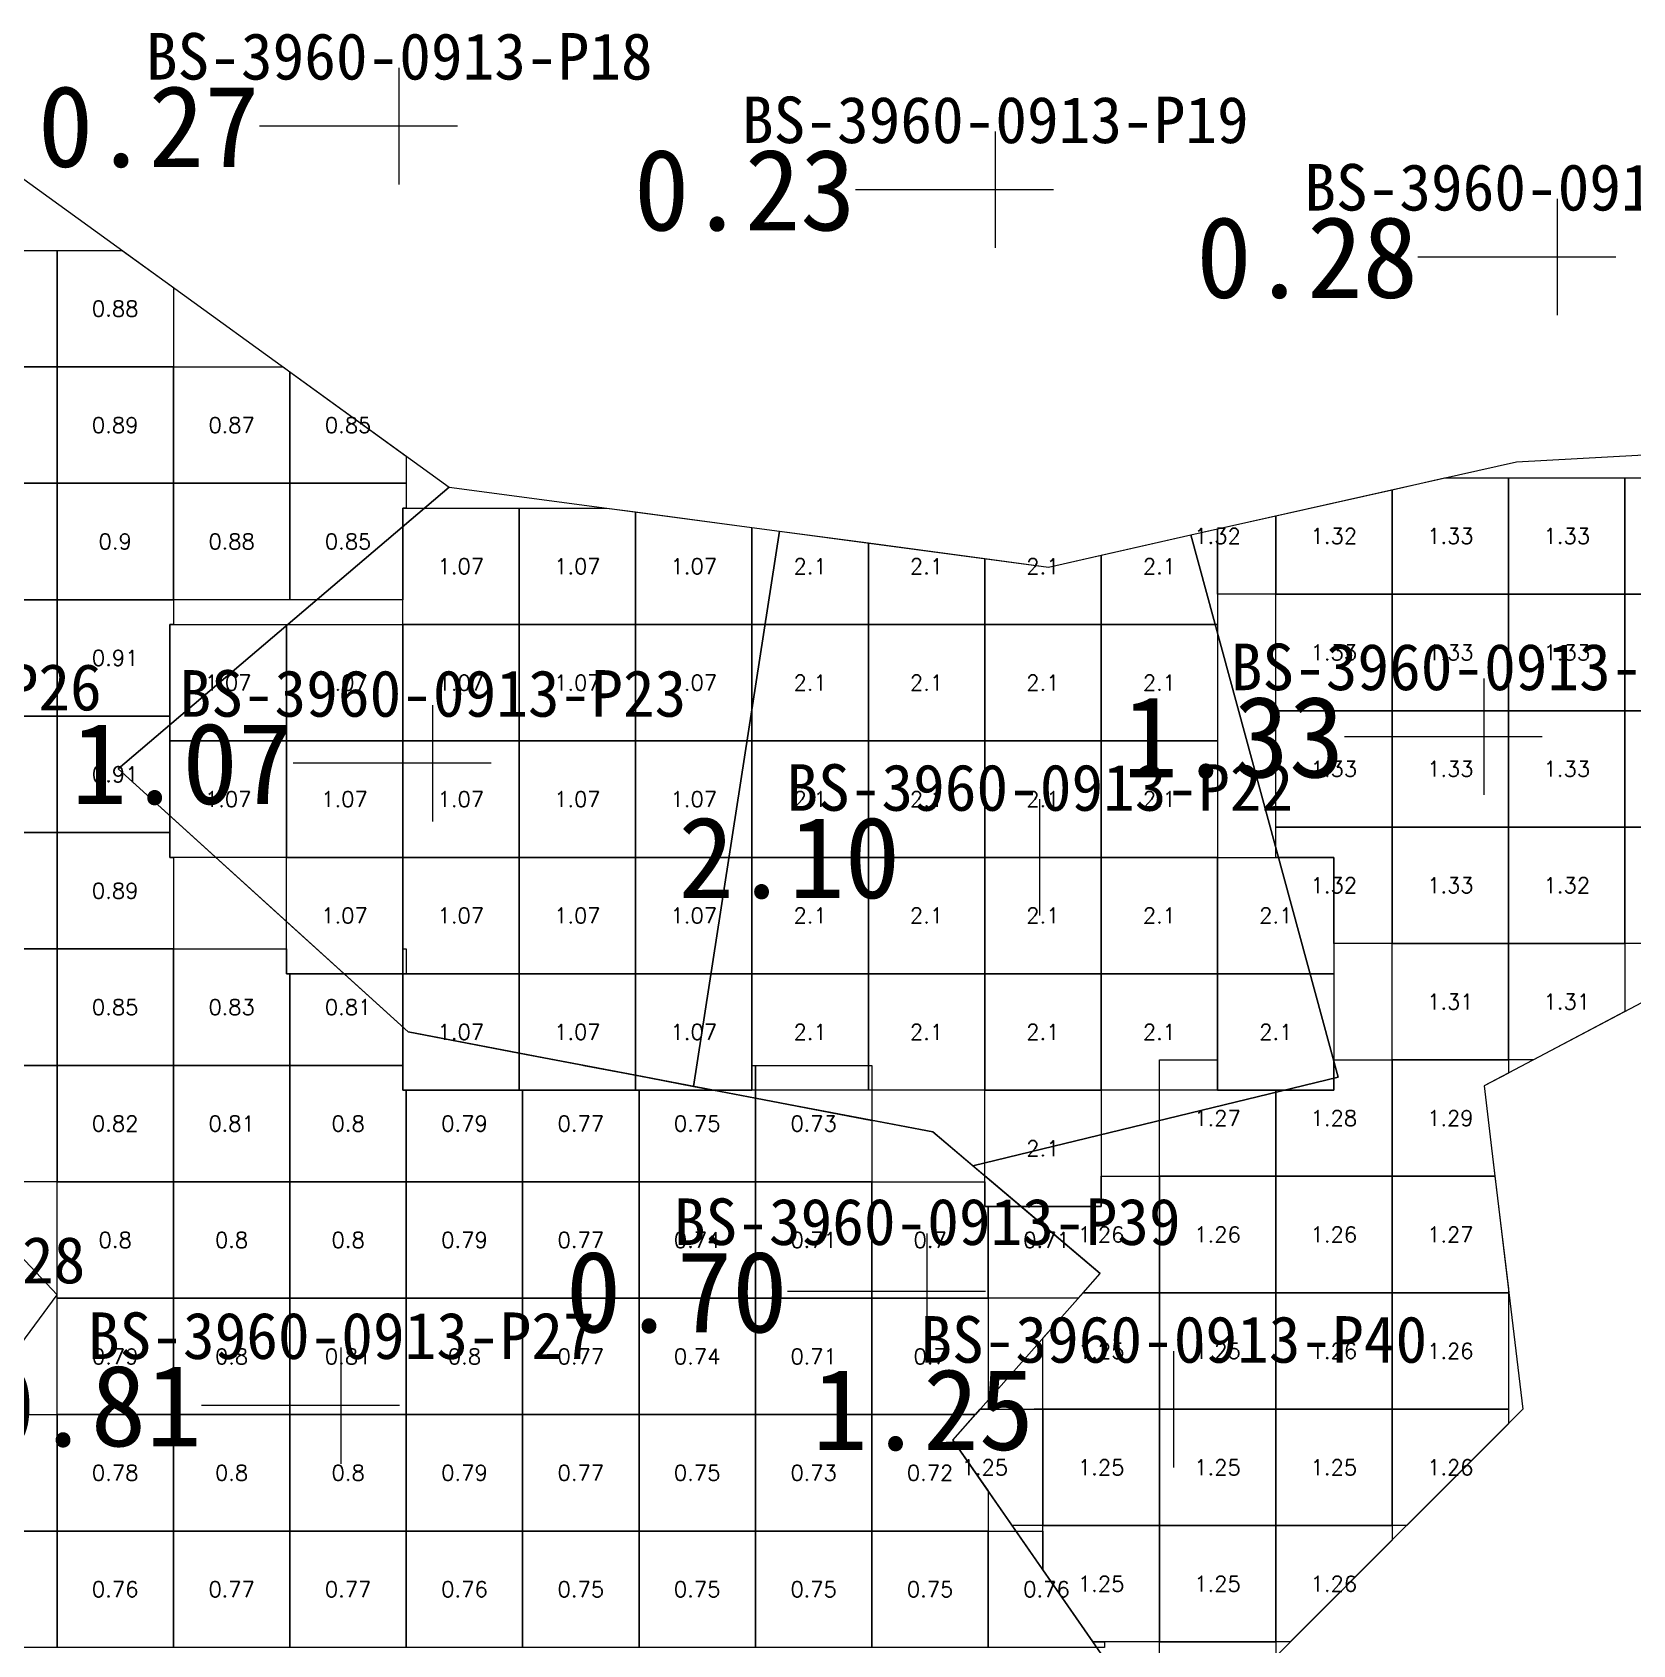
# Model space of a CAD drawing. Header units: inches. Extents: x 469960.7 to 470020.8, y 4349683.5 to 4349740.4.
# Drawn here: x 469986.63 to 470000.38, y 4349696.53 to 4349710.38 of the extents above; entities that cross this region are included whole.
import ezdxf
from ezdxf.enums import TextEntityAlignment as Align

# ---------------------------------------------------------------- set-up
doc = ezdxf.new("R2010")
doc.units = ezdxf.units.IN
doc.header["$MEASUREMENT"] = 0
for name, color, linetype, lineweight in [('0.500-1.000', 7, 'Continuous', 0), ('1.000-1.500', 7, 'Continuous', 0), ('1.500-3.000', 7, 'Continuous', 0), ('孔口文字', 7, 'Continuous', 0), ('点', 7, 'Continuous', 0), ('爆区方格网', 7, 'Continuous', 0), ('线条', 7, 'Continuous', 0), ('钻孔', 7, 'Continuous', 0)]:
    doc.layers.add(name, color=color, linetype=linetype, lineweight=lineweight)
doc.styles.add('3dmine_textStyle_1', font='txt.shx', dxfattribs={"height": 1, "bigfont": 'gbcbig.shx'})
doc.styles.add('3dmine_textStyle_3', font='simsunb.ttf', dxfattribs={"height": 1})

msp = doc.modelspace()

# ---------------------------------------------------------------- hatches: boundary and pattern name
at = {"layer": '钻孔', "linetype": 'Continuous', "lineweight": 0, "true_color": 0x808080, "extrusion": (0, 1, 0)}
for points in [[(-469990.78, 3950.289), (-469989.78, 3950.289), (-469989.78, 3961.289), (-469990.78, 3961.289)], [(-469995.901, 3950.029), (-469994.901, 3950.029), (-469994.901, 3961.029), (-469995.901, 3961.029)], [(-470000.732, 3949.868), (-469999.732, 3949.868), (-469999.732, 3960.868), (-470000.732, 3960.868)]]:
    msp.add_hatch(color=8, dxfattribs=at).paths.add_polyline_path(points, flags=0)
at = {"layer": '钻孔', "linetype": 'Continuous', "lineweight": 0, "true_color": 0x0000ff, "extrusion": (0, 1, 0)}
for points in [[(-470000.1, 3949.98), (-469999.1, 3949.98), (-469999.1, 3960.98), (-470000.1, 3960.98)], [(-469991.069, 3950.301), (-469990.069, 3950.301), (-469990.069, 3961.301), (-469991.069, 3961.301)], [(-469997.434, 3950.237), (-469996.434, 3950.237), (-469996.434, 3961.237), (-469997.434, 3961.237)]]:
    msp.add_hatch(color=5, dxfattribs=at).paths.add_polyline_path(points, flags=0)
at = {"layer": '钻孔', "linetype": 'Continuous', "lineweight": 0, "true_color": 0xff0000, "extrusion": (0, 1, 0)}
msp.add_hatch(color=1, dxfattribs=at).paths.add_polyline_path([(-469996.283, 3950.077), (-469995.283, 3950.077), (-469995.283, 3961.077), (-469996.283, 3961.077)], flags=0)
at = {"layer": '钻孔', "linetype": 'Continuous', "lineweight": 0, "true_color": 0x00ffff, "extrusion": (0, 1, 0)}
for points in [[(-469995.316, 3950.138), (-469994.316, 3950.138), (-469994.316, 3961.138), (-469995.316, 3961.138)], [(-469990.282, 3950.213), (-469989.282, 3950.213), (-469989.282, 3961.213), (-469990.282, 3961.213)]]:
    msp.add_hatch(color=4, dxfattribs=at).paths.add_polyline_path(points, flags=0)

# ---------------------------------------------------------------- linework, layer by layer
at = {"layer": '0.500-1.000', "color": 4, "linetype": 'Continuous', "lineweight": 0, "true_color": 0x00ffff}
for points in [[(469972.222, 4349699.464), (469974.727, 4349701.987), (469977.233, 4349704.511), (469979.739, 4349702.637), (469980.287, 4349702.228), (469982.09, 4349704.108), (469983.577, 4349705.796), (469986.522, 4349709.139), (469990.208, 4349706.472)], [(469990.208, 4349706.472), (469987.364, 4349704.051), (469988.883, 4349702.674), (469989.856, 4349701.791), (469991.325, 4349701.511), (469994.363, 4349700.933), (469995.802, 4349699.717), (469994.537, 4349698.285), (469996.105, 4349696.024)], [(469980.081, 4349696.294), (469983.208, 4349696.778), (469985.015, 4349697.058), (469985.688, 4349697.97), (469986.842, 4349699.533), (469985.968, 4349700.458), (469985.414, 4349701.045), (469980.463, 4349701.244), (469980.419, 4349701.213), (469977.656, 4349699.251), (469977.094, 4349696.278)]]:
    msp.add_lwpolyline(points, dxfattribs=at)
at = {"layer": '1.000-1.500', "color": 5, "linetype": 'Continuous', "lineweight": 0, "true_color": 0x0000ff}
for points in [[(470001.809, 4349702.758), (469999.1, 4349701.327), (469999.164, 4349700.794), (469999.434, 4349698.55), (469996.434, 4349695.55), (469994.537, 4349698.285), (469995.802, 4349699.717), (469994.708, 4349700.641), (469997.845, 4349701.403), (469996.581, 4349706.06), (469999.377, 4349706.689), (470003.809, 4349706.932), (470001.809, 4349702.758)], [(469993.048, 4349706.093), (469992.309, 4349701.324), (469989.856, 4349701.791), (469987.364, 4349704.051), (469990.208, 4349706.472), (469993.048, 4349706.093)]]:
    msp.add_lwpolyline(points, dxfattribs=at)
at = {"layer": '1.500-3.000', "color": 5, "linetype": 'Continuous', "lineweight": 0, "true_color": 0x0000ff}
msp.add_lwpolyline([(469995.359, 4349705.785), (469996.581, 4349706.06), (469997.845, 4349701.403), (469994.708, 4349700.641), (469994.363, 4349700.933), (469992.309, 4349701.324), (469993.048, 4349706.093), (469995.359, 4349705.785)], dxfattribs=at)
at = {"layer": '点', "color": 138, "linetype": 'Continuous', "lineweight": 0, "true_color": 0x004c4c}
for points, elevation in [([(469989.78, 4349709.072), (469989.78, 4349710.072)], 3961.289), ([(469990.28, 4349709.572), (469989.28, 4349709.572)], 3961.289), ([(469994.901, 4349708.526), (469994.901, 4349709.526)], 3961.029), ([(469995.401, 4349709.026), (469994.401, 4349709.026)], 3961.029), ([(469999.732, 4349707.947), (469999.732, 4349708.947)], 3960.868), ([(470000.232, 4349708.447), (469999.232, 4349708.447)], 3960.868), ([(469999.1, 4349703.827), (469999.1, 4349704.827)], 3960.98), ([(469990.069, 4349703.599), (469990.069, 4349704.599)], 3961.301), ([(469999.6, 4349704.327), (469998.6, 4349704.327)], 3960.98), ([(469990.569, 4349704.099), (469989.569, 4349704.099)], 3961.301), ([(469995.283, 4349702.791), (469995.283, 4349703.791)], 3961.077), ([(469995.783, 4349703.291), (469994.783, 4349703.291)], 3961.077), ([(469994.316, 4349699.061), (469994.316, 4349700.061)], 3961.138), ([(469994.816, 4349699.561), (469993.816, 4349699.561)], 3961.138), ([(469989.282, 4349698.082), (469989.282, 4349699.082)], 3961.213), ([(469996.434, 4349698.05), (469996.434, 4349699.05)], 3961.237), ([(469989.782, 4349698.582), (469988.782, 4349698.582)], 3961.213), ([(469996.934, 4349698.55), (469995.934, 4349698.55)], 3961.237)]:
    msp.add_lwpolyline(points, dxfattribs=dict(at, elevation=elevation))
at = {"layer": '爆区方格网', "color": 4, "linetype": 'Continuous', "lineweight": 0, "true_color": 0x00ffff, "elevation": 3961.31}
for points in [[(469986.84, 4349707.504), (469985.84, 4349707.504), (469985.84, 4349708.504), (469986.84, 4349708.504), (469986.84, 4349707.504)], [(469987.84, 4349708.186), (469987.84, 4349707.504), (469986.84, 4349707.504), (469986.84, 4349708.504), (469987.4, 4349708.504), (469987.84, 4349708.186)], [(469986.84, 4349706.504), (469985.84, 4349706.504), (469985.84, 4349707.504), (469986.84, 4349707.504), (469986.84, 4349706.504)], [(469987.84, 4349706.504), (469986.84, 4349706.504), (469986.84, 4349707.504), (469987.84, 4349707.504), (469987.84, 4349706.504)], [(469988.84, 4349707.462), (469988.84, 4349706.504), (469987.84, 4349706.504), (469987.84, 4349707.504), (469988.782, 4349707.504), (469988.84, 4349707.462)], [(469989.84, 4349706.738), (469989.84, 4349706.504), (469988.84, 4349706.504), (469988.84, 4349707.462), (469989.84, 4349706.738)], [(469986.84, 4349705.504), (469985.84, 4349705.504), (469985.84, 4349706.504), (469986.84, 4349706.504), (469986.84, 4349705.504)], [(469987.84, 4349705.504), (469986.84, 4349705.504), (469986.84, 4349706.504), (469987.84, 4349706.504), (469987.84, 4349705.504)], [(469988.84, 4349705.504), (469987.84, 4349705.504), (469987.84, 4349706.504), (469988.84, 4349706.504), (469988.84, 4349705.504)], [(469989.84, 4349706.291), (469989.81, 4349706.291), (469989.81, 4349705.504), (469988.84, 4349705.504), (469988.84, 4349706.504), (469989.84, 4349706.504), (469989.84, 4349706.291)], [(469986.84, 4349704.504), (469985.84, 4349704.504), (469985.84, 4349705.504), (469986.84, 4349705.504), (469986.84, 4349704.504)], [(469987.84, 4349705.291), (469987.81, 4349705.291), (469987.81, 4349704.504), (469986.84, 4349704.504), (469986.84, 4349705.504), (469987.84, 4349705.504), (469987.84, 4349705.291)], [(469986.84, 4349703.504), (469985.84, 4349703.504), (469985.84, 4349704.504), (469986.84, 4349704.504), (469986.84, 4349703.504)], [(469987.81, 4349704.291), (469987.81, 4349703.504), (469986.84, 4349703.504), (469986.84, 4349704.504), (469987.81, 4349704.504), (469987.81, 4349704.291)], [(469986.84, 4349702.504), (469985.84, 4349702.504), (469985.84, 4349703.504), (469986.84, 4349703.504), (469986.84, 4349702.504)], [(469987.81, 4349703.291), (469987.84, 4349703.291), (469987.84, 4349702.504), (469986.84, 4349702.504), (469986.84, 4349703.504), (469987.81, 4349703.504), (469987.81, 4349703.291)], [(469986.84, 4349701.504), (469985.84, 4349701.504), (469985.84, 4349702.504), (469986.84, 4349702.504), (469986.84, 4349701.504)], [(469987.84, 4349701.504), (469986.84, 4349701.504), (469986.84, 4349702.504), (469987.84, 4349702.504), (469987.84, 4349701.504)], [(469988.81, 4349702.291), (469988.84, 4349702.291), (469988.84, 4349701.504), (469987.84, 4349701.504), (469987.84, 4349702.504), (469988.81, 4349702.504), (469988.81, 4349702.291)], [(469989.84, 4349702.291), (469989.81, 4349702.291), (469989.81, 4349702.504), (469989.84, 4349702.504), (469989.84, 4349702.291)], [(469989.81, 4349701.504), (469988.84, 4349701.504), (469988.84, 4349702.291), (469989.81, 4349702.291), (469989.81, 4349701.504)], [(469986.84, 4349700.504), (469985.925, 4349700.504), (469985.84, 4349700.594), (469985.84, 4349701.504), (469986.84, 4349701.504), (469986.84, 4349700.504)], [(469987.84, 4349700.504), (469986.84, 4349700.504), (469986.84, 4349701.504), (469987.84, 4349701.504), (469987.84, 4349700.504)], [(469988.84, 4349700.504), (469987.84, 4349700.504), (469987.84, 4349701.504), (469988.84, 4349701.504), (469988.84, 4349700.504)], [(469989.81, 4349701.291), (469989.84, 4349701.291), (469989.84, 4349700.504), (469988.84, 4349700.504), (469988.84, 4349701.504), (469989.81, 4349701.504), (469989.81, 4349701.291)], [(469991.81, 4349701.419), (469991.81, 4349701.419), (469991.363, 4349701.504), (469991.363, 4349701.504), (469991.81, 4349701.419)], [(469992.84, 4349701.223), (469992.48, 4349701.291), (469992.81, 4349701.291), (469992.81, 4349701.504), (469992.84, 4349701.504), (469992.84, 4349701.223)], [(469993.84, 4349701.032), (469992.84, 4349701.223), (469992.84, 4349701.504), (469993.84, 4349701.504), (469993.84, 4349701.032)], [(469990.84, 4349700.504), (469989.84, 4349700.504), (469989.84, 4349701.291), (469990.84, 4349701.291), (469990.84, 4349700.504)], [(469991.84, 4349700.504), (469990.84, 4349700.504), (469990.84, 4349701.291), (469991.84, 4349701.291), (469991.84, 4349700.504)], [(469992.84, 4349701.223), (469992.84, 4349700.504), (469991.84, 4349700.504), (469991.84, 4349701.291), (469992.48, 4349701.291), (469992.84, 4349701.223)], [(469993.84, 4349701.032), (469993.84, 4349700.504), (469992.84, 4349700.504), (469992.84, 4349701.223), (469993.84, 4349701.032)], [(469987.84, 4349699.504), (469986.84, 4349699.504), (469986.84, 4349699.529), (469986.842, 4349699.533), (469986.84, 4349699.536), (469986.84, 4349700.504), (469987.84, 4349700.504), (469987.84, 4349699.504)], [(469988.84, 4349699.504), (469987.84, 4349699.504), (469987.84, 4349700.504), (469988.84, 4349700.504), (469988.84, 4349699.504)], [(469989.84, 4349699.504), (469988.84, 4349699.504), (469988.84, 4349700.504), (469989.84, 4349700.504), (469989.84, 4349699.504)], [(469990.84, 4349699.504), (469989.84, 4349699.504), (469989.84, 4349700.504), (469990.84, 4349700.504), (469990.84, 4349699.504)], [(469991.84, 4349699.504), (469990.84, 4349699.504), (469990.84, 4349700.504), (469991.84, 4349700.504), (469991.84, 4349699.504)], [(469992.84, 4349699.504), (469991.84, 4349699.504), (469991.84, 4349700.504), (469992.84, 4349700.504), (469992.84, 4349699.504)], [(469993.84, 4349699.504), (469992.84, 4349699.504), (469992.84, 4349700.504), (469993.84, 4349700.504), (469993.84, 4349699.504)], [(469994.81, 4349700.291), (469994.84, 4349700.291), (469994.84, 4349699.504), (469993.84, 4349699.504), (469993.84, 4349700.504), (469994.81, 4349700.504), (469994.81, 4349700.291)], [(469995.31, 4349700.133), (469995.31, 4349700.133), (469995.802, 4349699.717), (469995.614, 4349699.504), (469994.84, 4349699.504), (469994.84, 4349700.291), (469995.122, 4349700.291), (469995.31, 4349700.133)], [(469995.31, 4349700.133), (469995.122, 4349700.291), (469995.31, 4349700.291), (469995.31, 4349700.133)], [(469995.31, 4349700.133), (469995.31, 4349700.133), (469995.31, 4349700.133), (469995.31, 4349700.133)], [(469987.84, 4349698.504), (469986.84, 4349698.504), (469986.84, 4349699.504), (469987.84, 4349699.504), (469987.84, 4349698.504)], [(469988.84, 4349698.504), (469987.84, 4349698.504), (469987.84, 4349699.504), (469988.84, 4349699.504), (469988.84, 4349698.504)], [(469989.84, 4349698.504), (469988.84, 4349698.504), (469988.84, 4349699.504), (469989.84, 4349699.504), (469989.84, 4349698.504)], [(469990.84, 4349698.504), (469989.84, 4349698.504), (469989.84, 4349699.504), (469990.84, 4349699.504), (469990.84, 4349698.504)], [(469991.84, 4349698.504), (469990.84, 4349698.504), (469990.84, 4349699.504), (469991.84, 4349699.504), (469991.84, 4349698.504)], [(469992.84, 4349698.504), (469991.84, 4349698.504), (469991.84, 4349699.504), (469992.84, 4349699.504), (469992.84, 4349698.504)], [(469993.84, 4349698.504), (469992.84, 4349698.504), (469992.84, 4349699.504), (469993.84, 4349699.504), (469993.84, 4349698.504)], [(469994.84, 4349698.551), (469994.772, 4349698.551), (469994.73, 4349698.504), (469993.84, 4349698.504), (469993.84, 4349699.504), (469994.84, 4349699.504), (469994.84, 4349698.551)], [(469986.84, 4349697.504), (469985.84, 4349697.504), (469985.84, 4349698.175), (469986.083, 4349698.504), (469986.84, 4349698.504), (469986.84, 4349697.504)], [(469987.84, 4349697.504), (469986.84, 4349697.504), (469986.84, 4349698.504), (469987.84, 4349698.504), (469987.84, 4349697.504)], [(469988.84, 4349697.504), (469987.84, 4349697.504), (469987.84, 4349698.504), (469988.84, 4349698.504), (469988.84, 4349697.504)], [(469989.84, 4349697.504), (469988.84, 4349697.504), (469988.84, 4349698.504), (469989.84, 4349698.504), (469989.84, 4349697.504)], [(469990.84, 4349697.504), (469989.84, 4349697.504), (469989.84, 4349698.504), (469990.84, 4349698.504), (469990.84, 4349697.504)], [(469991.84, 4349697.504), (469990.84, 4349697.504), (469990.84, 4349698.504), (469991.84, 4349698.504), (469991.84, 4349697.504)], [(469992.84, 4349697.504), (469991.84, 4349697.504), (469991.84, 4349698.504), (469992.84, 4349698.504), (469992.84, 4349697.504)], [(469993.84, 4349697.504), (469992.84, 4349697.504), (469992.84, 4349698.504), (469993.84, 4349698.504), (469993.84, 4349697.504)], [(469994.537, 4349698.285), (469994.84, 4349697.849), (469994.84, 4349697.504), (469993.84, 4349697.504), (469993.84, 4349698.504), (469994.73, 4349698.504), (469994.537, 4349698.285)], [(469986.84, 4349696.504), (469985.84, 4349696.504), (469985.84, 4349697.504), (469986.84, 4349697.504), (469986.84, 4349696.504)], [(469987.84, 4349696.504), (469986.84, 4349696.504), (469986.84, 4349697.504), (469987.84, 4349697.504), (469987.84, 4349696.504)], [(469988.84, 4349696.504), (469987.84, 4349696.504), (469987.84, 4349697.504), (469988.84, 4349697.504), (469988.84, 4349696.504)], [(469989.84, 4349696.504), (469988.84, 4349696.504), (469988.84, 4349697.504), (469989.84, 4349697.504), (469989.84, 4349696.504)], [(469990.84, 4349696.504), (469989.84, 4349696.504), (469989.84, 4349697.504), (469990.84, 4349697.504), (469990.84, 4349696.504)], [(469991.84, 4349696.504), (469990.84, 4349696.504), (469990.84, 4349697.504), (469991.84, 4349697.504), (469991.84, 4349696.504)], [(469992.84, 4349696.504), (469991.84, 4349696.504), (469991.84, 4349697.504), (469992.84, 4349697.504), (469992.84, 4349696.504)], [(469993.84, 4349696.504), (469992.84, 4349696.504), (469992.84, 4349697.504), (469993.84, 4349697.504), (469993.84, 4349696.504)], [(469994.84, 4349696.504), (469993.84, 4349696.504), (469993.84, 4349697.504), (469994.84, 4349697.504), (469994.84, 4349696.504)], [(469995.31, 4349697.171), (469995.31, 4349697.171), (469995.74, 4349696.551), (469995.84, 4349696.551), (469995.84, 4349696.504), (469994.84, 4349696.504), (469994.84, 4349697.504), (469995.31, 4349697.504), (469995.31, 4349697.171)]]:
    msp.add_lwpolyline(points, dxfattribs=at)
at = {"layer": '爆区方格网', "color": 5, "linetype": 'Continuous', "lineweight": 0, "true_color": 0x0000ff}
for points, elevation in [([(469998.31, 4349705.551), (469997.31, 4349705.551), (469997.31, 4349706.224), (469998.31, 4349706.449), (469998.31, 4349705.551)], 3961.237), ([(469999.31, 4349705.551), (469998.31, 4349705.551), (469998.31, 4349706.449), (469998.761, 4349706.551), (469999.31, 4349706.551), (469999.31, 4349705.551)], 3961.237), ([(470000.31, 4349705.551), (469999.31, 4349705.551), (469999.31, 4349706.551), (470000.31, 4349706.551), (470000.31, 4349705.551)], 3961.237), ([(470001.31, 4349705.551), (470000.31, 4349705.551), (470000.31, 4349706.551), (470001.31, 4349706.551), (470001.31, 4349705.551)], 3961.237), ([(469990.81, 4349705.291), (469989.81, 4349705.291), (469989.81, 4349706.291), (469990.81, 4349706.291), (469990.81, 4349705.291)], 3961.301), ([(469991.81, 4349706.258), (469991.81, 4349705.291), (469990.81, 4349705.291), (469990.81, 4349706.291), (469991.562, 4349706.291), (469991.81, 4349706.258)], 3961.301), ([(469992.81, 4349706.125), (469992.81, 4349705.291), (469991.81, 4349705.291), (469991.81, 4349706.258), (469992.81, 4349706.125)], 3961.301), ([(469997.31, 4349705.551), (469996.81, 4349705.551), (469996.81, 4349706.112), (469996.81, 4349706.112), (469997.31, 4349706.224), (469997.31, 4349705.551)], 3961.237), ([(469993.048, 4349706.093), (469993.81, 4349705.992), (469993.81, 4349705.291), (469992.81, 4349705.291), (469992.81, 4349706.125), (469993.048, 4349706.093)], 3961.077), ([(469996.81, 4349705.291), (469995.81, 4349705.291), (469995.81, 4349705.887), (469996.581, 4349706.06), (469996.81, 4349706.112), (469996.81, 4349705.291)], 3961.077), ([(469994.81, 4349705.858), (469994.81, 4349705.291), (469993.81, 4349705.291), (469993.81, 4349705.992), (469994.81, 4349705.858)], 3961.077), ([(469995.81, 4349705.291), (469994.81, 4349705.291), (469994.81, 4349705.858), (469995.359, 4349705.785), (469995.81, 4349705.887), (469995.81, 4349705.291)], 3961.077), ([(469998.31, 4349704.551), (469997.31, 4349704.551), (469997.31, 4349705.551), (469998.31, 4349705.551), (469998.31, 4349704.551)], 3961.237), ([(469999.31, 4349704.551), (469998.31, 4349704.551), (469998.31, 4349705.551), (469999.31, 4349705.551), (469999.31, 4349704.551)], 3961.237), ([(470000.31, 4349704.551), (469999.31, 4349704.551), (469999.31, 4349705.551), (470000.31, 4349705.551), (470000.31, 4349704.551)], 3961.237), ([(470001.31, 4349704.551), (470000.31, 4349704.551), (470000.31, 4349705.551), (470001.31, 4349705.551), (470001.31, 4349704.551)], 3961.237), ([(469988.81, 4349704.291), (469987.81, 4349704.291), (469987.81, 4349705.291), (469988.81, 4349705.291), (469988.81, 4349704.291)], 3961.301), ([(469989.81, 4349704.291), (469988.81, 4349704.291), (469988.81, 4349705.291), (469989.81, 4349705.291), (469989.81, 4349704.291)], 3961.301), ([(469990.81, 4349704.291), (469989.81, 4349704.291), (469989.81, 4349705.291), (469990.81, 4349705.291), (469990.81, 4349704.291)], 3961.301), ([(469991.81, 4349704.291), (469990.81, 4349704.291), (469990.81, 4349705.291), (469991.81, 4349705.291), (469991.81, 4349704.291)], 3961.301), ([(469992.81, 4349704.291), (469991.81, 4349704.291), (469991.81, 4349705.291), (469992.81, 4349705.291), (469992.81, 4349704.291)], 3961.301), ([(469993.81, 4349704.291), (469992.81, 4349704.291), (469992.81, 4349705.291), (469993.81, 4349705.291), (469993.81, 4349704.291)], 3961.077), ([(469994.81, 4349704.291), (469993.81, 4349704.291), (469993.81, 4349705.291), (469994.81, 4349705.291), (469994.81, 4349704.291)], 3961.077), ([(469995.81, 4349704.291), (469994.81, 4349704.291), (469994.81, 4349705.291), (469995.81, 4349705.291), (469995.81, 4349704.291)], 3961.077), ([(469996.81, 4349704.291), (469995.81, 4349704.291), (469995.81, 4349705.291), (469996.81, 4349705.291), (469996.81, 4349704.291)], 3961.077), ([(469998.31, 4349703.551), (469997.31, 4349703.551), (469997.31, 4349704.551), (469998.31, 4349704.551), (469998.31, 4349703.551)], 3961.237), ([(469999.31, 4349703.551), (469998.31, 4349703.551), (469998.31, 4349704.551), (469999.31, 4349704.551), (469999.31, 4349703.551)], 3961.237), ([(470000.31, 4349703.551), (469999.31, 4349703.551), (469999.31, 4349704.551), (470000.31, 4349704.551), (470000.31, 4349703.551)], 3961.237), ([(470001.31, 4349703.551), (470000.31, 4349703.551), (470000.31, 4349704.551), (470001.31, 4349704.551), (470001.31, 4349703.551)], 3961.237), ([(469988.81, 4349703.291), (469987.81, 4349703.291), (469987.81, 4349704.291), (469988.81, 4349704.291), (469988.81, 4349703.291)], 3961.301), ([(469989.81, 4349703.291), (469988.81, 4349703.291), (469988.81, 4349704.291), (469989.81, 4349704.291), (469989.81, 4349703.291)], 3961.301), ([(469990.81, 4349703.291), (469989.81, 4349703.291), (469989.81, 4349704.291), (469990.81, 4349704.291), (469990.81, 4349703.291)], 3961.301), ([(469991.81, 4349703.291), (469990.81, 4349703.291), (469990.81, 4349704.291), (469991.81, 4349704.291), (469991.81, 4349703.291)], 3961.301), ([(469992.81, 4349703.291), (469991.81, 4349703.291), (469991.81, 4349704.291), (469992.81, 4349704.291), (469992.81, 4349703.291)], 3961.301), ([(469993.81, 4349703.291), (469992.81, 4349703.291), (469992.81, 4349704.291), (469993.81, 4349704.291), (469993.81, 4349703.291)], 3961.077), ([(469994.81, 4349703.291), (469993.81, 4349703.291), (469993.81, 4349704.291), (469994.81, 4349704.291), (469994.81, 4349703.291)], 3961.077), ([(469995.81, 4349703.291), (469994.81, 4349703.291), (469994.81, 4349704.291), (469995.81, 4349704.291), (469995.81, 4349703.291)], 3961.077), ([(469996.81, 4349703.291), (469995.81, 4349703.291), (469995.81, 4349704.291), (469996.81, 4349704.291), (469996.81, 4349703.291)], 3961.077), ([(469998.31, 4349702.551), (469997.81, 4349702.551), (469997.81, 4349703.291), (469997.31, 4349703.291), (469997.31, 4349703.551), (469998.31, 4349703.551), (469998.31, 4349702.551)], 3961.237), ([(469999.31, 4349702.551), (469998.31, 4349702.551), (469998.31, 4349703.551), (469999.31, 4349703.551), (469999.31, 4349702.551)], 3961.237), ([(470000.31, 4349702.551), (469999.31, 4349702.551), (469999.31, 4349703.551), (470000.31, 4349703.551), (470000.31, 4349702.551)], 3961.237), ([(470001.31, 4349702.551), (470000.31, 4349702.551), (470000.31, 4349703.551), (470001.31, 4349703.551), (470001.31, 4349702.551)], 3961.237), ([(469989.81, 4349702.291), (469988.81, 4349702.291), (469988.81, 4349703.291), (469989.81, 4349703.291), (469989.81, 4349702.291)], 3961.301), ([(469990.81, 4349702.291), (469989.81, 4349702.291), (469989.81, 4349703.291), (469990.81, 4349703.291), (469990.81, 4349702.291)], 3961.301), ([(469991.81, 4349702.291), (469990.81, 4349702.291), (469990.81, 4349703.291), (469991.81, 4349703.291), (469991.81, 4349702.291)], 3961.301), ([(469992.81, 4349702.291), (469991.81, 4349702.291), (469991.81, 4349703.291), (469992.81, 4349703.291), (469992.81, 4349702.291)], 3961.301), ([(469993.81, 4349702.291), (469992.81, 4349702.291), (469992.81, 4349703.291), (469993.81, 4349703.291), (469993.81, 4349702.291)], 3961.077), ([(469994.81, 4349702.291), (469993.81, 4349702.291), (469993.81, 4349703.291), (469994.81, 4349703.291), (469994.81, 4349702.291)], 3961.077), ([(469995.81, 4349702.291), (469994.81, 4349702.291), (469994.81, 4349703.291), (469995.81, 4349703.291), (469995.81, 4349702.291)], 3961.077), ([(469996.81, 4349702.291), (469995.81, 4349702.291), (469995.81, 4349703.291), (469996.81, 4349703.291), (469996.81, 4349702.291)], 3961.077), ([(469997.81, 4349702.291), (469996.81, 4349702.291), (469996.81, 4349703.291), (469997.81, 4349703.291), (469997.81, 4349702.291)], 3961.077), ([(469999.31, 4349701.551), (469998.31, 4349701.551), (469998.31, 4349702.551), (469999.31, 4349702.551), (469999.31, 4349701.551)], 3961.237), ([(470000.31, 4349701.966), (469999.523, 4349701.551), (469999.31, 4349701.551), (469999.31, 4349702.551), (470000.31, 4349702.551), (470000.31, 4349701.966)], 3961.237), ([(469990.81, 4349701.609), (469989.856, 4349701.791), (469990.81, 4349701.609), (469990.81, 4349701.291), (469989.81, 4349701.291), (469989.81, 4349702.291), (469990.81, 4349702.291), (469990.81, 4349701.609)], 3961.301), ([(469991.81, 4349701.419), (469991.325, 4349701.511), (469990.81, 4349701.609), (469990.81, 4349702.291), (469991.81, 4349702.291), (469991.81, 4349701.419)], 3961.301), ([(469992.81, 4349701.291), (469992.48, 4349701.291), (469991.81, 4349701.419), (469991.81, 4349702.291), (469992.81, 4349702.291), (469992.81, 4349701.291)], 3961.301), ([(469993.81, 4349701.291), (469992.81, 4349701.291), (469992.81, 4349702.291), (469993.81, 4349702.291), (469993.81, 4349701.291)], 3961.077), ([(469994.81, 4349701.291), (469993.81, 4349701.291), (469993.81, 4349702.291), (469994.81, 4349702.291), (469994.81, 4349701.291)], 3961.077), ([(469995.81, 4349701.291), (469994.81, 4349701.291), (469994.81, 4349702.291), (469995.81, 4349702.291), (469995.81, 4349701.291)], 3961.077), ([(469996.81, 4349701.291), (469995.81, 4349701.291), (469995.81, 4349702.291), (469996.81, 4349702.291), (469996.81, 4349701.291)], 3961.077), ([(469997.81, 4349701.291), (469996.81, 4349701.291), (469996.81, 4349702.291), (469997.81, 4349702.291), (469997.81, 4349701.291)], 3961.077), ([(469991.81, 4349701.419), (469991.81, 4349701.291), (469990.81, 4349701.291), (469990.81, 4349701.609), (469991.81, 4349701.419)], 3961.301), ([(469996.81, 4349701.291), (469997.31, 4349701.291), (469997.31, 4349700.551), (469996.31, 4349700.551), (469996.31, 4349701.551), (469996.81, 4349701.551), (469996.81, 4349701.291)], 3961.237), ([(469998.31, 4349700.551), (469997.31, 4349700.551), (469997.31, 4349701.291), (469997.81, 4349701.291), (469997.81, 4349701.551), (469998.31, 4349701.551), (469998.31, 4349700.551)], 3961.237), ([(469999.31, 4349701.438), (469999.1, 4349701.327), (469999.164, 4349700.794), (469999.193, 4349700.551), (469998.31, 4349700.551), (469998.31, 4349701.551), (469999.31, 4349701.551), (469999.31, 4349701.438)], 3961.237), ([(469992.309, 4349701.324), (469992.48, 4349701.291), (469991.81, 4349701.291), (469991.81, 4349701.419), (469992.309, 4349701.324)], 3961.301), ([(469995.81, 4349700.291), (469995.122, 4349700.291), (469994.81, 4349700.555), (469994.81, 4349701.291), (469995.81, 4349701.291), (469995.81, 4349700.291)], 3961.077), ([(469995.122, 4349700.291), (469994.81, 4349700.291), (469994.81, 4349700.555), (469995.122, 4349700.291)], 3961.077), ([(469996.31, 4349699.551), (469995.655, 4349699.551), (469995.802, 4349699.717), (469995.31, 4349700.133), (469995.31, 4349700.291), (469995.81, 4349700.291), (469995.81, 4349700.551), (469996.31, 4349700.551), (469996.31, 4349699.551)], 3961.237), ([(469997.31, 4349699.551), (469996.31, 4349699.551), (469996.31, 4349700.551), (469997.31, 4349700.551), (469997.31, 4349699.551)], 3961.237), ([(469998.31, 4349699.551), (469997.31, 4349699.551), (469997.31, 4349700.551), (469998.31, 4349700.551), (469998.31, 4349699.551)], 3961.237), ([(469999.31, 4349699.585), (469999.31, 4349699.551), (469998.31, 4349699.551), (469998.31, 4349700.551), (469999.193, 4349700.551), (469999.31, 4349699.585)], 3961.237), ([(469996.31, 4349698.551), (469995.31, 4349698.551), (469995.31, 4349699.16), (469995.655, 4349699.551), (469996.31, 4349699.551), (469996.31, 4349698.551)], 3961.237), ([(469997.31, 4349698.551), (469996.31, 4349698.551), (469996.31, 4349699.551), (469997.31, 4349699.551), (469997.31, 4349698.551)], 3961.237), ([(469998.31, 4349698.551), (469997.31, 4349698.551), (469997.31, 4349699.551), (469998.31, 4349699.551), (469998.31, 4349698.551)], 3961.237), ([(469999.31, 4349698.551), (469998.31, 4349698.551), (469998.31, 4349699.551), (469999.31, 4349699.551), (469999.31, 4349698.551)], 3961.237), ([(469995.31, 4349697.551), (469995.046, 4349697.551), (469994.537, 4349698.285), (469994.772, 4349698.551), (469995.31, 4349698.551), (469995.31, 4349697.551)], 3961.237), ([(469996.31, 4349697.551), (469995.31, 4349697.551), (469995.31, 4349698.551), (469996.31, 4349698.551), (469996.31, 4349697.551)], 3961.237), ([(469997.31, 4349697.551), (469996.31, 4349697.551), (469996.31, 4349698.551), (469997.31, 4349698.551), (469997.31, 4349697.551)], 3961.237), ([(469998.31, 4349697.551), (469997.31, 4349697.551), (469997.31, 4349698.551), (469998.31, 4349698.551), (469998.31, 4349697.551)], 3961.237), ([(469999.31, 4349698.425), (469998.435, 4349697.551), (469998.31, 4349697.551), (469998.31, 4349698.551), (469999.31, 4349698.551), (469999.31, 4349698.425)], 3961.237), ([(469996.31, 4349696.551), (469995.74, 4349696.551), (469995.31, 4349697.171), (469995.31, 4349697.551), (469996.31, 4349697.551), (469996.31, 4349696.551)], 3961.237), ([(469997.31, 4349696.551), (469996.31, 4349696.551), (469996.31, 4349697.551), (469997.31, 4349697.551), (469997.31, 4349696.551)], 3961.237), ([(469998.31, 4349697.425), (469997.435, 4349696.551), (469997.31, 4349696.551), (469997.31, 4349697.551), (469998.31, 4349697.551), (469998.31, 4349697.425)], 3961.237), ([(469997.31, 4349696.425), (469996.435, 4349695.551), (469996.433, 4349695.551), (469996.31, 4349695.729), (469996.31, 4349696.551), (469997.31, 4349696.551), (469997.31, 4349696.425)], 3961.237)]:
    msp.add_lwpolyline(points, dxfattribs=dict(at, elevation=elevation))
at = {"layer": '线条', "color": 138, "linetype": 'Continuous', "lineweight": 0, "true_color": 0x004c4c}
for points, elevation in [([(469989.78, 4349709.572), (469989.78, 4349709.572), (469989.78, 4349709.572)], 3961.289), ([(469994.901, 4349709.026), (469994.901, 4349709.026), (469994.901, 4349709.026)], 3961.029), ([(469999.732, 4349708.447), (469999.732, 4349708.447), (469999.732, 4349708.447)], 3960.868), ([(469999.1, 4349704.327), (469999.1, 4349704.327), (469999.1, 4349704.327)], 3960.98), ([(469990.069, 4349704.099), (469990.069, 4349704.099), (469990.069, 4349704.099)], 3961.301), ([(469995.283, 4349703.291), (469995.283, 4349703.291), (469995.283, 4349703.291)], 3961.077), ([(469994.316, 4349699.561), (469994.316, 4349699.561), (469994.316, 4349699.561)], 3961.138), ([(469989.282, 4349698.582), (469989.282, 4349698.582), (469989.282, 4349698.582)], 3961.213), ([(469996.434, 4349698.55), (469996.434, 4349698.55), (469996.434, 4349698.55)], 3961.237)]:
    msp.add_lwpolyline(points, dxfattribs=dict(at, elevation=elevation))
at = {"layer": '钻孔', "color": 8, "linetype": 'Continuous', "lineweight": 0, "true_color": 0x808080}
for points, elevation in [([(469989.78, 4349709.572), (469988.58, 4349709.572)], 3961.289), ([(469989.78, 4349709.572), (469988.58, 4349709.572)], 3950.289), ([(469994.901, 4349709.026), (469993.701, 4349709.026)], 3961.029), ([(469994.901, 4349709.026), (469993.701, 4349709.026)], 3950.029), ([(469999.732, 4349708.447), (469998.532, 4349708.447)], 3960.868), ([(469999.732, 4349708.447), (469998.532, 4349708.447)], 3949.868)]:
    msp.add_lwpolyline(points, dxfattribs=dict(at, elevation=elevation))
at = {"layer": '钻孔', "color": 5, "linetype": 'Continuous', "lineweight": 0, "true_color": 0x0000ff}
for points, elevation in [([(469999.1, 4349704.327), (469997.9, 4349704.327)], 3960.98), ([(469999.1, 4349704.327), (469997.9, 4349704.327)], 3949.98), ([(469990.069, 4349704.099), (469988.869, 4349704.099)], 3961.301), ([(469990.069, 4349704.099), (469988.869, 4349704.099)], 3950.301), ([(469996.434, 4349698.55), (469995.234, 4349698.55)], 3961.237), ([(469996.434, 4349698.55), (469995.234, 4349698.55)], 3950.237)]:
    msp.add_lwpolyline(points, dxfattribs=dict(at, elevation=elevation))
at = {"layer": '钻孔', "color": 1, "linetype": 'Continuous', "lineweight": 0, "true_color": 0xff0000}
for elevation in [3961.077, 3950.077]:
    msp.add_lwpolyline([(469995.283, 4349703.291), (469994.083, 4349703.291)], dxfattribs=dict(at, elevation=elevation))
at = {"layer": '钻孔', "color": 4, "linetype": 'Continuous', "lineweight": 0, "true_color": 0x00ffff}
for points, elevation in [([(469994.316, 4349699.561), (469993.116, 4349699.561)], 3961.138), ([(469994.316, 4349699.561), (469993.116, 4349699.561)], 3950.138), ([(469989.282, 4349698.582), (469988.082, 4349698.582)], 3961.213), ([(469989.282, 4349698.582), (469988.082, 4349698.582)], 3950.213)]:
    msp.add_lwpolyline(points, dxfattribs=dict(at, elevation=elevation))

# ---------------------------------------------------------------- texts
at = {"color": 4, "linetype": 'Continuous', "lineweight": 0, "true_color": 0x00ffff, "style": '3dmine_textStyle_1'}
for s, p in [('0.88', (469987.34, 4349708.004, 3961.31)), ('0.89', (469987.34, 4349707.004, 3961.31)), ('0.87', (469988.34, 4349707.004, 3961.31)), ('0.85', (469989.34, 4349707.004, 3961.31)), ('0.9', (469987.34, 4349706.004, 3961.31)), ('0.88', (469988.34, 4349706.004, 3961.31)), ('0.85', (469989.34, 4349706.004, 3961.31)), ('0.91', (469987.34, 4349705.004, 3961.31)), ('0.91', (469987.34, 4349704.004, 3961.31)), ('0.89', (469987.34, 4349703.004, 3961.31)), ('0.85', (469987.34, 4349702.004, 3961.31)), ('0.83', (469988.34, 4349702.004, 3961.31)), ('0.81', (469989.34, 4349702.004, 3961.31)), ('0.82', (469987.34, 4349701.004, 3961.31)), ('0.81', (469988.34, 4349701.004, 3961.31)), ('0.8', (469989.34, 4349701.004, 3961.31)), ('0.79', (469990.34, 4349701.004, 3961.31)), ('0.77', (469991.34, 4349701.004, 3961.31)), ('0.75', (469992.34, 4349701.004, 3961.31)), ('0.73', (469993.34, 4349701.004, 3961.31)), ('0.8', (469987.34, 4349700.004, 3961.31)), ('0.8', (469988.34, 4349700.004, 3961.31)), ('0.8', (469989.34, 4349700.004, 3961.31)), ('0.79', (469990.34, 4349700.004, 3961.31)), ('0.77', (469991.34, 4349700.004, 3961.31)), ('0.74', (469992.34, 4349700.004, 3961.31)), ('0.71', (469993.34, 4349700.004, 3961.31)), ('0.7', (469994.34, 4349700.004, 3961.31)), ('0.71', (469995.34, 4349700.004, 3961.31)), ('0.79', (469987.34, 4349699.004, 3961.31)), ('0.8', (469988.34, 4349699.004, 3961.31)), ('0.81', (469989.34, 4349699.004, 3961.31)), ('0.8', (469990.34, 4349699.004, 3961.31)), ('0.77', (469991.34, 4349699.004, 3961.31)), ('0.74', (469992.34, 4349699.004, 3961.31)), ('0.71', (469993.34, 4349699.004, 3961.31)), ('0.7', (469994.34, 4349699.004, 3961.31)), ('0.78', (469987.34, 4349698.004, 3961.31)), ('0.8', (469988.34, 4349698.004, 3961.31)), ('0.8', (469989.34, 4349698.004, 3961.31)), ('0.79', (469990.34, 4349698.004, 3961.31)), ('0.77', (469991.34, 4349698.004, 3961.31)), ('0.75', (469992.34, 4349698.004, 3961.31)), ('0.73', (469993.34, 4349698.004, 3961.31)), ('0.72', (469994.34, 4349698.004, 3961.31)), ('0.76', (469987.34, 4349697.004, 3961.31)), ('0.77', (469988.34, 4349697.004, 3961.31)), ('0.77', (469989.34, 4349697.004, 3961.31)), ('0.76', (469990.34, 4349697.004, 3961.31)), ('0.75', (469991.34, 4349697.004, 3961.31)), ('0.75', (469992.34, 4349697.004, 3961.31)), ('0.75', (469993.34, 4349697.004, 3961.31)), ('0.75', (469994.34, 4349697.004, 3961.31)), ('0.76', (469995.34, 4349697.004, 3961.31))]:
    msp.add_text(s, height=0.1333, dxfattribs=at).set_placement(p, align=Align.MIDDLE_CENTER)
at = {"color": 5, "linetype": 'Continuous', "lineweight": 0, "true_color": 0x0000ff, "style": '3dmine_textStyle_1'}
for s, p in [('1.32', (469996.81, 4349706.051, 3961.237)), ('1.32', (469997.81, 4349706.051, 3961.237)), ('1.33', (469998.81, 4349706.051, 3961.237)), ('1.33', (469999.81, 4349706.051, 3961.237)), ('1.07', (469990.31, 4349705.791, 3961.301)), ('1.07', (469991.31, 4349705.791, 3961.301)), ('1.07', (469992.31, 4349705.791, 3961.301)), ('2.1', (469993.31, 4349705.791, 3961.077)), ('2.1', (469994.31, 4349705.791, 3961.077)), ('2.1', (469995.31, 4349705.791, 3961.077)), ('2.1', (469996.31, 4349705.791, 3961.077)), ('1.33', (469997.81, 4349705.051, 3961.237)), ('1.33', (469998.81, 4349705.051, 3961.237)), ('1.33', (469999.81, 4349705.051, 3961.237)), ('1.07', (469988.31, 4349704.791, 3961.301)), ('1.07', (469989.31, 4349704.791, 3961.301)), ('1.07', (469990.31, 4349704.791, 3961.301)), ('1.07', (469991.31, 4349704.791, 3961.301)), ('1.07', (469992.31, 4349704.791, 3961.301)), ('2.1', (469993.31, 4349704.791, 3961.077)), ('2.1', (469994.31, 4349704.791, 3961.077)), ('2.1', (469995.31, 4349704.791, 3961.077)), ('2.1', (469996.31, 4349704.791, 3961.077)), ('1.33', (469997.81, 4349704.051, 3961.237)), ('1.33', (469998.81, 4349704.051, 3961.237)), ('1.33', (469999.81, 4349704.051, 3961.237)), ('1.07', (469988.31, 4349703.791, 3961.301)), ('1.07', (469989.31, 4349703.791, 3961.301)), ('1.07', (469990.31, 4349703.791, 3961.301)), ('1.07', (469991.31, 4349703.791, 3961.301)), ('1.07', (469992.31, 4349703.791, 3961.301)), ('2.1', (469993.31, 4349703.791, 3961.077)), ('2.1', (469994.31, 4349703.791, 3961.077)), ('2.1', (469995.31, 4349703.791, 3961.077)), ('2.1', (469996.31, 4349703.791, 3961.077)), ('1.32', (469997.81, 4349703.051, 3961.237)), ('1.33', (469998.81, 4349703.051, 3961.237)), ('1.32', (469999.81, 4349703.051, 3961.237)), ('1.07', (469989.31, 4349702.791, 3961.301)), ('1.07', (469990.31, 4349702.791, 3961.301)), ('1.07', (469991.31, 4349702.791, 3961.301)), ('1.07', (469992.31, 4349702.791, 3961.301)), ('2.1', (469993.31, 4349702.791, 3961.077)), ('2.1', (469994.31, 4349702.791, 3961.077)), ('2.1', (469995.31, 4349702.791, 3961.077)), ('2.1', (469996.31, 4349702.791, 3961.077)), ('2.1', (469997.31, 4349702.791, 3961.077)), ('1.31', (469998.81, 4349702.051, 3961.237)), ('1.31', (469999.81, 4349702.051, 3961.237)), ('1.07', (469990.31, 4349701.791, 3961.301)), ('1.07', (469991.31, 4349701.791, 3961.301)), ('1.07', (469992.31, 4349701.791, 3961.301)), ('2.1', (469993.31, 4349701.791, 3961.077)), ('2.1', (469994.31, 4349701.791, 3961.077)), ('2.1', (469995.31, 4349701.791, 3961.077)), ('2.1', (469996.31, 4349701.791, 3961.077)), ('2.1', (469997.31, 4349701.791, 3961.077)), ('1.27', (469996.81, 4349701.051, 3961.237)), ('1.28', (469997.81, 4349701.051, 3961.237)), ('1.29', (469998.81, 4349701.051, 3961.237)), ('2.1', (469995.31, 4349700.791, 3961.077)), ('1.26', (469995.81, 4349700.051, 3961.237)), ('1.26', (469996.81, 4349700.051, 3961.237)), ('1.26', (469997.81, 4349700.051, 3961.237)), ('1.27', (469998.81, 4349700.051, 3961.237)), ('1.25', (469995.81, 4349699.051, 3961.237)), ('1.25', (469996.81, 4349699.051, 3961.237)), ('1.26', (469997.81, 4349699.051, 3961.237)), ('1.26', (469998.81, 4349699.051, 3961.237)), ('1.25', (469994.81, 4349698.051, 3961.237)), ('1.25', (469995.81, 4349698.051, 3961.237)), ('1.25', (469996.81, 4349698.051, 3961.237)), ('1.25', (469997.81, 4349698.051, 3961.237)), ('1.26', (469998.81, 4349698.051, 3961.237)), ('1.25', (469995.81, 4349697.051, 3961.237)), ('1.25', (469996.81, 4349697.051, 3961.237)), ('1.26', (469997.81, 4349697.051, 3961.237))]:
    msp.add_text(s, height=0.1333, dxfattribs=at).set_placement(p, align=Align.MIDDLE_CENTER)
at = {"layer": '孔口文字', "color": 138, "linetype": 'Continuous', "lineweight": 0, "true_color": 0x004c4c, "style": '3dmine_textStyle_3'}
for s, p in [('BS-3960-0913-P18', (469989.78, 4349709.972, 3961.289)), ('BS-3960-0913-P19', (469994.901, 4349709.426, 3961.029)), ('BS-3960-0913-P20', (469999.732, 4349708.847, 3960.868)), ('BS-3960-0913-P21', (469999.1, 4349704.727, 3960.98)), ('BS-3960-0913-P26', (469985.047, 4349704.553, 3961.186)), ('BS-3960-0913-P23', (469990.069, 4349704.499, 3961.301)), ('BS-3960-0913-P22', (469995.283, 4349703.691, 3961.077)), ('BS-3960-0913-P39', (469994.316, 4349699.961, 3961.138)), ('BS-3960-0913-P28', (469984.906, 4349699.632, 3961.034)), ('BS-3960-0913-P27', (469989.282, 4349698.982, 3961.213)), ('BS-3960-0913-P40', (469996.434, 4349698.95, 3961.237))]:
    msp.add_text(s, height=0.4, dxfattribs=at).set_placement(p, align=Align.CENTER)
at = {"layer": '钻孔', "color": 8, "linetype": 'Continuous', "lineweight": 0, "true_color": 0x808080, "style": '3dmine_textStyle_3'}
for s, p in [('0.27', (469988.58, 4349709.572, 3961.289)), ('0.23', (469993.701, 4349709.026, 3961.029)), ('0.28', (469998.532, 4349708.447, 3960.868))]:
    msp.add_text(s, height=0.7, dxfattribs=at).set_placement(p, align=Align.MIDDLE_RIGHT)
at = {"layer": '钻孔', "color": 5, "linetype": 'Continuous', "lineweight": 0, "true_color": 0x0000ff, "style": '3dmine_textStyle_3'}
for s, p in [('1.33', (469997.9, 4349704.327, 3960.98)), ('1.07', (469988.869, 4349704.099, 3961.301)), ('1.25', (469995.234, 4349698.55, 3961.237))]:
    msp.add_text(s, height=0.7, dxfattribs=at).set_placement(p, align=Align.MIDDLE_RIGHT)
at = {"layer": '钻孔', "color": 1, "linetype": 'Continuous', "lineweight": 0, "true_color": 0xff0000, "style": '3dmine_textStyle_3'}
msp.add_text('2.10', height=0.7, dxfattribs=at).set_placement((469994.083, 4349703.291, 3961.077), align=Align.MIDDLE_RIGHT)
at = {"layer": '钻孔', "color": 4, "linetype": 'Continuous', "lineweight": 0, "true_color": 0x00ffff, "style": '3dmine_textStyle_3'}
for s, p in [('0.70', (469993.116, 4349699.561, 3961.138)), ('0.81', (469988.082, 4349698.582, 3961.213))]:
    msp.add_text(s, height=0.7, dxfattribs=at).set_placement(p, align=Align.MIDDLE_RIGHT)

doc.saveas('drawing.dxf')
